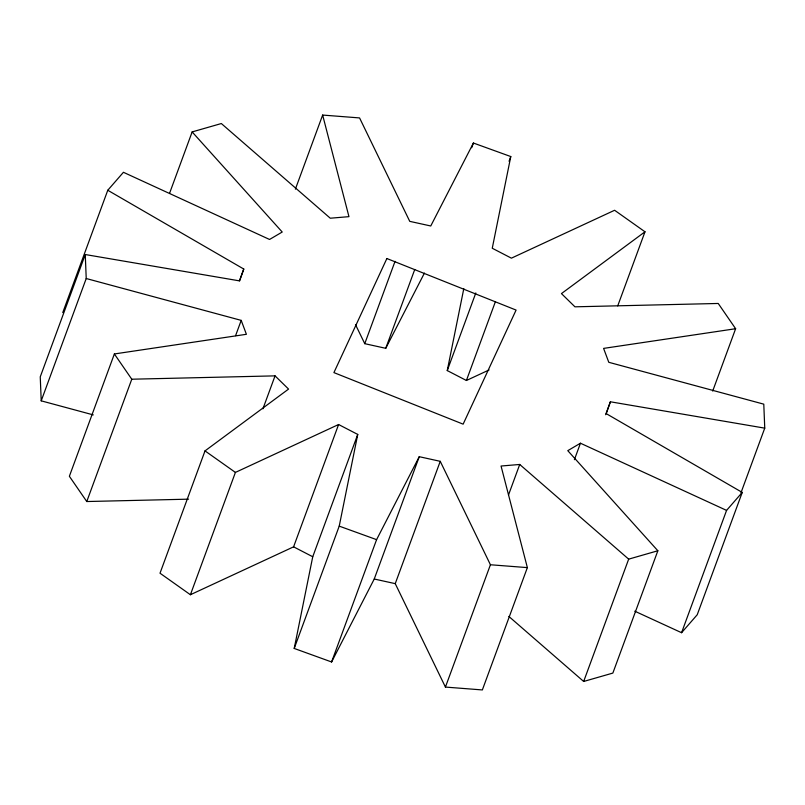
<?xml version="1.0" encoding="UTF-8"?>
<svg xmlns="http://www.w3.org/2000/svg" width="805" height="805" viewBox="0 0 805 805"><rect width="100%" height="100%" fill="white"/><g stroke="black" fill="none" stroke-linecap="round" stroke-linejoin="round"><path stroke-width="1.21" d="M740.952 492.841L764.75 428.149L610.391 401.786L606.235 413.639L742.24 492.419L726.573 510.39L580.455 443.213L567.777 450.659L657.856 550.761L628.675 559.143L519.728 464.465L501.052 466.025L527.366 567.616L482.356 689.935L445.427 687.078L490.426 564.758L440.244 461.325L419.254 456.697L374.245 579.016L331.59 661.972L294.217 648.448L312.743 556.748L357.742 434.428L338.593 424.517L235.412 472.414L190.403 594.734L160.014 573.21L205.013 450.891L288.562 389.087L275.048 375.865L131.779 379.215L114.37 353.959L246.4 334.296L241.208 320.38L86.226 278.52L85.26 254.531L239.618 280.895L243.774 269.041L107.769 190.262L62.76 312.582M294.217 648.448L339.227 526.128L357.742 434.428M489.078 369.958L466.407 380.483L447.258 370.572L463.801 288.653M295.375 189.165L322.644 115.065L359.573 117.922L409.755 221.355L430.756 225.984L473.41 143.028L510.783 156.552L492.258 248.252L511.406 258.163L614.597 210.266L644.986 231.79L617.727 305.88M85.26 254.531L40.25 376.851L41.216 400.84L93.279 414.897M41.216 400.84L86.226 278.52M169.644 193.079L192.143 131.919L221.335 123.537L330.271 218.215L348.957 216.656L322.644 115.065M114.37 353.959L69.371 476.278L86.769 501.535L188.571 499.16M86.769 501.535L131.779 379.215M239.437 280.804L243.774 269.041M235.583 335.665L241.208 320.38M262.933 408.799L275.048 375.865M424.426 273.086L385.746 348.303L364.756 343.675L395.044 261.343M190.403 594.734L293.594 546.837L338.593 424.517M385.746 348.303L414.746 269.504M471.68 147.728L473.41 143.028M509.052 161.262L510.783 156.552M331.59 661.972L376.589 539.652L419.254 456.697M447.258 370.572L475.815 292.95M466.407 380.483L495.397 301.684M445.427 687.078L395.245 583.645L440.244 461.325M508.478 495.045L519.728 464.465M574.398 459.685L580.455 443.213M605.632 414.726L610.391 401.786M508.83 616.419L583.665 681.463L628.675 559.143M712.697 391.049L735.629 328.722L718.231 303.465L574.951 306.816L561.447 293.594L644.986 231.79M657.856 550.761L612.857 673.081L583.665 681.463M634.763 611.186L681.573 632.71L726.573 510.39M742.24 492.419L697.231 614.738L681.573 632.71M107.769 190.262L123.427 172.29L269.554 239.467L282.223 232.021L192.143 131.919M735.629 328.722L603.599 348.394L608.791 362.3L763.784 404.16L764.75 428.149M490.426 564.758L527.366 567.616M374.245 579.016L395.245 583.645M339.227 526.128L376.589 539.652M293.594 546.837L312.743 556.748M205.013 450.891L235.412 472.414M355.478 324.566L364.756 343.675M386.873 258.526L333.914 372.604L463.137 424.155L516.086 310.076L386.873 258.526"/></g></svg>
